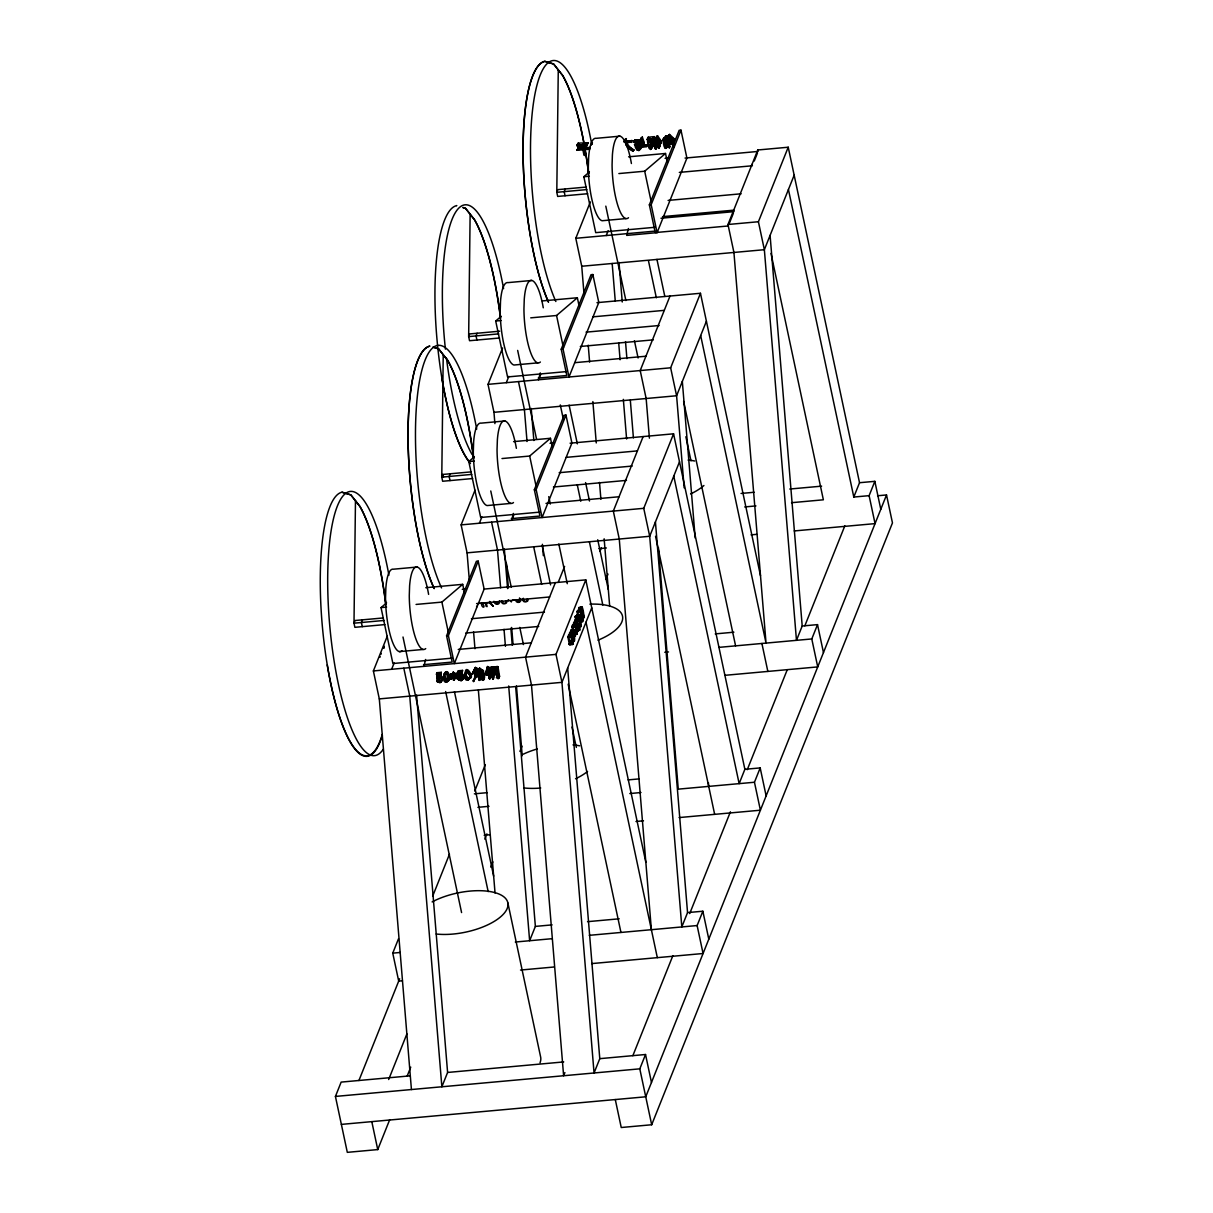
<?xml version="1.0" encoding="UTF-8"?>
<svg xmlns="http://www.w3.org/2000/svg" width="1213" height="1213" viewBox="0 0 1213 1213"><rect width="100%" height="100%" fill="white"/><g stroke="black" fill="none" stroke-linecap="round" stroke-linejoin="round"><path stroke-width="1.5" d="M379.972 657.264L380.169 656.46M437.226 678.264C437.286 675.565 441.092 674.64 442.29 677.021A5.004 4.352 21.8 0 1 442.775 679.356L441.168 681.251L437.544 680.372L436.998 681.19L439.925 682.798L442.199 680.781A5.004 4.352 21.8 0 0 441.714 678.446L439.667 677.051L437.226 678.264L436.71 674.898L440.713 674.534L441.289 672.32L436.756 672.73L436.877 678.825L439.44 677.597L441.198 679.72L440.926 681.964L438.727 682.328L437.832 679.022L438.788 679.447L438.075 681.767M441.289 672.32L440.713 674.534M458.135 676.899C458.18 674.034 462.092 672.411 463.533 675.095A5.004 4.352 21.8 0 1 464.018 677.43L462.411 679.325L458.802 678.431L458.241 679.265L461.183 680.872L463.457 678.855A5.004 4.352 21.8 0 0 462.957 676.52L460.925 675.125L458.469 676.338L457.953 672.972L461.956 672.609L462.532 670.395L457.998 670.804L458.135 676.899L460.697 675.671L462.441 677.794L462.168 680.038L459.985 680.402L459.09 677.081L460.045 677.521L459.318 679.841M461.956 672.609L462.532 670.395M574.856 632.959C574.037 625.787 576.888 635.445 574.917 633.231L573.992 632.458L574.81 633.034C572.748 622.982 576.979 643.224 574.917 633.231L574.704 636.264L574.886 633.307M355.47 500.711L353.999 623.179L354.878 627.318L384.87 624.589M443.23 354.666L441.775 477.134L442.639 481.258L472.63 478.544M470.128 214.125L468.658 336.592L469.537 340.717L499.529 338.002M558.268 69.838L556.797 192.306L557.677 196.43L587.668 193.716M581.376 614.475L581.376 613.702L580.982 617.796L580.208 610.927L580.693 613.141L581.027 611.458L577.979 611.731L577.646 613.414L577.161 611.2L577.767 616.401M498.543 601.587L497.345 604.089L495.192 601.891M570.095 644.74C566.789 643.754 573.067 641.04 572.961 644.3C572.597 636.067 573.734 640.343 568.806 641.586L567.881 636.825L568.73 634.687L571.778 634.414L571.156 637.143L568.109 637.416M571.247 631.351L571.187 630.032L574.234 629.744L571.096 630.244M452.237 673.822L453.268 674.125L453.313 676.763L455.77 674.928L453.465 676.899L456.604 678.34L453.435 677.066C456.482 670.41 449.962 672.184 453.146 676.778L449.947 675.823L453.071 676.93L452.813 672.396M573.658 634.611L577.145 633.838L574.917 626.545L575.781 624.407L572.733 624.68L571.884 626.818L572.779 630.866M579.344 608.092C584.332 601.299 583.711 622.86 584.272 616.659M569.594 633.929L569.746 632.701L574.067 632.367M572.627 633.171L574.34 640.752L572.627 633.171L569.579 633.444M573.84 625.999C577.297 609.76 580.284 647.181 576.918 622.466M576.6 630.426L579.647 630.154L578.677 619.009M381.064 654.232L381.125 653.382M497.087 666.286L496.284 668.515C500.742 673.23 495.632 678.188 497.952 678.416C501.712 677.84 494.859 669.758 497.997 666.877L490.992 666.832L489.218 670.031L487.444 670.198L488.718 666.983L487.49 666.528L485.579 673.837L487.338 670.85L491.28 670.789L490.704 672.229L488.551 672.427L489.658 677.658L491.871 676.111L489.612 679.068L488.778 673.094L486.504 673.306L485.928 674.731L488.263 674.837M487.49 666.528L485.579 673.837M572.763 630.032L573.188 628.561M497.194 675.065L495.253 672.699L495.829 671.259C499.286 672.245 496.845 678.689 495.071 673.442L493.312 676.551M642.238 140.132L642.905 142.497L635.809 142.528L634.96 145.075C635.051 148.213 637.75 152.459 640.434 149.335C641.829 146.834 634.854 148.79 636.325 143.407L642.92 142.816M641.01 147.91L638.523 149.047M579.647 630.154L580.026 619.555L581.012 626.818L581.148 625.711L579.95 618.494L579.268 620.965L582.634 621.905L581.785 617.478M624.089 141.618L625.696 139.995C628.046 135.735 622.739 146.864 624.71 139.692L626.272 138.57M624.71 139.692L625.377 140.814L626.424 138.707M494.631 672.138L495.207 670.698L492.675 668.863L492.023 670.455L494.631 672.138L495.359 667.938L496.572 668.393L495.253 672.699M495.207 670.698L495.359 667.938M443.746 674.686C449.629 662.859 452.889 690.136 444.185 677.491M455.952 675.611L456.164 673.397L453.889 675.323M474.056 672.76L471.872 674.398L475.39 667.423L476.754 668.014L475.375 670.41L478.529 670.122L479.59 668.075L480.773 668.894L478.407 672.199L481.394 671.941L482.456 669.879C484.093 671.214 486.14 679.432 482.759 680.053C478.347 678.734 485.973 680.281 482.547 676.278L479.332 676.581L480.09 679.871L479.241 680.417L478.559 676.642L475.617 676.915C470.568 687.695 476.724 677.506 474.056 672.76L474.98 670.819L478.695 670.804L478.119 672.229L474.404 672.26L475.269 670.728L478.695 670.41L478.119 672.229M483.047 679.128L483.653 677.4M572.885 630.138L573.127 629.304M475.39 667.423L471.872 674.398M648.758 137.933L648.182 139.359L653.11 138.919L655.141 148.729L656.051 149.017L656.612 147.577L654.292 136.644L648.212 137.205L647.439 139.586C648.167 156.25 655.172 147.728 649.137 139.692M650.729 143.452L651.442 144.317M585.879 148.517C589.973 134.006 581.391 157.296 586.849 145.408M487.444 670.198L488.718 666.983M453.268 677.081L453.996 680.22L453.435 677.066L450.539 678.567L453.071 676.93M451.903 676.338L451.357 677.521L453.844 675.641M584.924 147.668L587.228 144.074M497.997 666.877L499.559 676.354L498.179 678.749M578.025 620.647L574.765 621.708L575.644 619.282M581.558 618.054L578.101 618.888L578.54 617.811M489.37 676.93L489.43 676.141M627.379 144.999L626.863 143.953L626.287 145.393L628.122 148.244L633.05 151.2L628.637 147.865L626.302 142.8L631.548 142.012L626.044 142.512M627.257 142.816C626.878 146.697 641.859 155.052 628.683 146.803M448.734 679.113C443.124 689.924 443.17 662.146 448.567 676.066M483.835 679.826L482.243 670.789L479.044 671.077L478.468 672.502L478.832 674.231L482.046 673.943L482.456 669.879M578.798 617.705L578.419 616.159L578.798 617.705L575.69 617.902L575.053 616.492L575.69 617.902M651.487 141.769L650.426 146.333L651.396 143.892L654.398 146.576L651.699 143.195L652.276 141.754L653.473 143.286M466.308 670.986C463.381 675.444 471.66 682.464 469.825 674.14M438.818 679.72C438.393 682.252 443.427 680.751 441.759 678.294M460.061 677.794C464.913 683.177 461.744 668.363 458.635 676.899M362.444 619.843L361.383 622.512L362.262 626.651M477.103 333.257L476.042 335.925L476.921 340.049M470.947 471.902L442.836 474.45L441.775 477.134L471.751 474.404M582.771 145.151L583.377 148.001L578.343 147.683L577.782 149.108L582.801 149.442L581.906 145.166L576.751 145.636L578.222 143.089L588.169 142.907L587.183 144.847L582.725 145.09L583.635 149.366L589.776 148.805L590.352 147.364L584.211 147.925L583.635 149.366M576.751 145.636L578.222 143.089M577.646 144.514L578.571 145.151L579.147 143.725M577.979 146.864L579.541 144.514C575.659 145.985 581.74 151.276 582.24 147.698L580.663 146.076M578.919 148.714L583.453 148.304L582.877 149.745L576.842 150.291L578.343 147.683M578.237 146.909L579.132 145.621M578.768 149.805L579.344 148.365M450.22 473.783L449.144 476.451L450.023 480.591M565.243 188.97L564.181 191.639L565.061 195.763M581.527 149.244L582.24 147.698M411.434 1089.547L379.305 698.9L373.377 670.941L387.235 636.279M494.904 423.625L493.964 412.314L488.02 384.354L502.591 347.964M582.801 149.442L583.377 148.001M583.696 149.669L584.272 148.229L589.958 147.88L589.382 149.305L583.696 149.669L584.984 155.461L583.969 155.188L582.877 149.745M585.03 148.062L585.5 146.242M585.273 148.395L585.606 146.637M585.591 148.608L586.455 147.076M584.984 155.461L584.272 148.229M590.898 145.287L592.414 142.725L591.838 144.165M391.632 669.288L394.18 662.92M506.291 382.702L508.838 376.333M469.401 581.042L467.081 552.84L461.137 524.88L474.996 490.234M584.06 294.441L581.74 266.254L575.796 238.294L590.352 201.904M624.392 142.088L624.968 140.663M624.619 142.239L625.195 140.814M624.953 142.073L625.529 140.647M631.139 142.512L632.125 140.572L624.771 141.239M479.393 523.228L481.94 516.859M423.898 666.362L425.611 659.478M540.634 374.574L538.557 379.775L540.27 372.891M635.809 142.528L635.809 144.529L642.329 143.938L641.662 141.557L633.413 142.315L634.839 139.813L642.162 139.829L643.133 143.71L644.224 142.588L642.299 137.008L640.57 139.116L641.586 141.254L635.112 141.845L634.263 141.254L634.839 139.813M635.112 141.845L635.688 140.405M633.05 151.2L633.686 149.563M640.904 147.652L640.328 149.093L637.462 149.229L635.748 144.847L636.37 143.089M637.462 147.334L638.887 144.832L647.226 144.756L646.241 146.682L637.462 147.334L638.887 144.832M636.855 149.851L637.765 148.699M641.086 139.389L641.146 137.691M641.586 141.254L642.299 137.008M637.856 149.472L638.432 148.047M638.311 146.273L639.175 146.864L639.751 145.424M638.857 150.67L639.448 148.911M606.227 235.534L608.138 230.758M643.133 143.71L643.709 142.27M635.748 144.847L642.89 144.711L644.224 142.588M423.534 664.679L452.161 662.086L446.581 635.809L476.391 561.285L478.195 561.134L484.139 589.093L454.329 663.602L448.385 635.642L478.195 561.134M538.193 378.092L566.82 375.499L561.225 349.208L591.049 274.699L592.854 274.532L598.797 302.492L568.988 377.016L563.044 349.056L592.854 274.532M647.439 139.586L648.212 137.205M646.999 139.374L648.803 137.615M646.241 146.682L647.226 144.756M650.926 143.21L649.016 140.587L649.577 139.146M650.001 139.92L650.577 138.494L651.866 141.117L651.29 142.558L650.001 139.92L649.016 140.587M436.71 674.898L437.286 673.458L437.787 676.839M436.877 678.825L436.756 672.73M650.032 145.833L650.608 144.392M648.227 139.055L652.988 138.616L653.564 137.19M650.183 146.106L650.759 144.665M437.393 678.825L438.606 676.445M650.426 146.333L651.002 144.908M652.988 138.616L654.292 136.644M650.684 146.288L651.26 144.863M651.699 143.195L653.671 139.04M436.998 681.19L437.832 679.022M652.488 146.712L651.912 148.138L650.153 148.35L650.729 146.909M437.12 681.554L438.12 678.931M650.365 148.411L650.941 146.985M437.332 681.873L438.409 678.962M438.029 680.523L438.606 679.098M659.493 139.859L658.917 141.299L657.567 139.707L654.186 140.011L655.46 137.63L657.962 137.979L657.385 139.404L654.884 139.07L655.46 137.63M437.65 682.161L438.788 679.447M439.667 677.051L440.243 675.626M650.638 149.563L651.533 147.425M438.287 682.115L438.848 680.675M440.152 677.157L440.728 675.717M657.385 139.404L655.975 137.827L657.537 135.735L661.282 141.148L660.569 142.694L658.037 141.678M650.714 149.184L652.533 146.909M655.611 139.571L656.188 138.13M440.607 677.354L441.183 675.914M655.687 140.511L657.84 140.314L657.264 141.754L655.111 141.951L656.339 139.631L656.43 141.512L656.339 139.631M655.975 137.827L657.537 135.735M655.687 142.891L658.341 142.664L657.764 144.089L655.111 144.332L656.385 141.951L658.265 142.346L657.704 143.786L655.808 143.392L656.385 141.951M654.398 146.576L654.975 145.135M440.319 682.358L440.895 680.918M440.653 682.191L441.229 680.766M657.567 139.707L658.143 138.267M440.926 681.964L441.502 680.523M655.611 145.894L656.263 144.302L658.947 145.56L658.386 146.985L655.611 145.894L659.008 148.335L658.538 144.013L660.342 144.013L661.312 142.073L659.053 142.285L658.477 143.71L660.736 143.513M656.536 143.892L657.112 142.452M444.716 673.988L445.58 672.32M655.141 148.729L655.414 145.621M445.019 673.746L445.944 672.214M445.368 673.64L446.369 672.245M447.779 681.388L446.778 672.411M659.144 141.587L659.72 140.147L661.282 141.148M660.342 144.013L661.312 142.073M659.266 147.213L659.69 145.333M659.008 148.335L659.842 145.772M513.736 515.1L511.659 520.301L513.387 513.433M668.439 142.679L665.224 142.967C663.496 147.683 669.712 143.922 667.453 147.198C663.708 150.837 663.617 143.149 663.056 140.602L663.799 138.07L667.514 138.297L666.938 139.738L663.951 140.011L663.799 138.07M446.323 681.524C447.294 678.931 443.063 675.686 445.292 672.548M663.056 140.602L663.056 138.858M446.702 681.691L448.34 679.962M447.097 681.721L447.658 680.296M628.395 228.514L626.681 235.398L657.112 232.638L686.922 158.115L680.978 130.155L679.159 130.322L649.349 204.83L655.232 232.578L728.285 225.967M664.36 138.904L663.784 140.329L666.998 140.041L667.787 138.282L671.168 137.979L669.91 136.326M666.938 139.738L664.421 138.252L664.997 136.826L665.801 135.811L669.682 136.038C668.424 134.052 667.211 137.084 669.106 137.463L665.952 137.751L665.801 135.811M447.476 681.63L448.037 680.19M663.951 140.011L664.527 138.57M449.947 675.823L450.918 673.837L453.723 675.338M450.084 676.081L450.918 673.837M450.326 676.232L451.297 673.882M667.999 140.647L664.8 140.935L664.224 142.361L667.438 142.073L667.938 140.329L664.724 140.632L664.163 142.057L667.362 141.769L666.998 140.041M665.907 138.07L669.333 137.751L670.804 139.07L667.211 139.707L665.907 138.07L666.528 136.326M450.539 678.567L451.206 676.763M452.222 674.428L453.162 672.184M451.206 677.385L450.63 678.81L451.357 677.521M452.874 673.64L453.45 672.199M665.164 142.664L668.378 142.376L667.802 143.801L664.588 144.089L664.8 140.935M453.071 673.776L453.647 672.336M667.969 145.515L667.393 146.955L665.361 147.228L665.224 142.967M451.145 679.022L451.721 677.597M451.494 678.886L452.07 677.461M453.313 674.352L453.829 672.684M668.454 136.796L669.03 135.371M667.923 136.69L669.561 134.431L674.701 139.252L674.003 140.86L671.335 139.495L671.911 138.055L674.701 139.252M664.891 148.031L665.937 145.803M668.136 141.694L668.348 138.54L667.772 139.965L670.592 139.722L671.168 138.282L671.532 140.011L670.971 141.436L668.136 141.694L667.575 138.616M455.057 674.898L455.633 673.458M668.211 141.997L668.772 140.572L671.608 140.314L671.456 143.468L668.575 143.725L668.211 141.997L671.032 141.754M453.313 679.72L453.844 677.824M455.391 674.807L455.952 673.382M665.846 148.441L668.029 145.772M453.419 680.008L453.874 678.067M455.588 674.822L456.164 673.397M453.601 680.159L453.996 678.567M455.77 674.928L456.346 673.503M453.996 680.22L454.845 677.733M455.997 675.277L456.558 673.837M668.575 143.725L668.772 140.572M454.344 680.053L454.951 678.006M669.546 147.789L669.212 142.603L669.546 147.789L668.515 147.41L667.863 144.104L664.648 144.392M670.592 139.404L671.365 137.645M456.103 677.567L456.967 676.293L456.513 678.492M455.845 678.522L456.967 676.293M668.515 147.41L669.091 145.985L670.122 146.348M456.194 678.567L457.149 676.581M458.241 679.265L459.09 677.081M458.362 679.629L459.378 677.006M511.31 518.633L539.921 516.041L534.342 489.749L564.151 415.24L565.971 415.073L571.914 443.033L542.09 517.542L536.161 489.582L565.971 415.073M459.09 678.461L459.666 677.036M458.59 679.947L459.863 677.172M460.303 675.656L460.864 674.231M458.893 680.235L460.045 677.521M460.697 675.671L461.501 673.7M459.53 680.19L460.106 678.749M461.061 675.747L461.971 673.791M461.38 675.929L461.956 674.489M461.865 675.429L462.426 673.988M657.112 232.638L651.169 204.679L680.978 130.155M461.562 680.417L462.138 678.992M461.91 680.266L462.471 678.84M462.168 680.038L462.744 678.598M465.974 672.063C477.285 678.522 461.031 685.042 466.535 670.622M467.46 671.926L467.627 670.319M467.566 679.598L468.142 678.158M467.96 679.765L468.521 678.34M468.339 679.796L468.915 678.37M468.718 679.705L469.598 678.037M472.069 674.534L474.632 671.32M474.753 672.533L475.329 671.107M475.375 670.41L476.754 668.014M475.238 674.564L475.814 673.124L478.635 672.881L478.058 674.307L475.238 674.564L474.874 672.836L477.695 672.578L478.058 674.307M475.269 674.443L475.284 677.203L473.009 681.084L475.708 677.931L476.193 675.474L479.135 675.216M475.617 676.596L475.875 673.442L475.617 676.596L478.498 676.338L478.695 673.185M475.617 676.915L476.193 675.474M478.529 670.122L479.59 668.075M478.407 672.199L480.773 668.894M479.271 676.278L479.832 674.837L483.047 674.549L482.471 675.975L479.271 676.278L479.044 671.077M479.332 676.581L479.908 675.141L480.09 679.871M479.241 680.417L479.362 676.475M483.062 670.925L482.501 672.351L483.487 670.516M481.015 679.477L481.546 677.794L483.608 677.703M482.759 680.053L483.335 678.613L481.546 677.794M483.077 680.387L484.396 678.385M485.761 673.928L487.232 671.168M486.534 675.141L488.399 673.442M485.928 674.731L488.202 674.534L488.339 671.062M489.218 670.031L490.279 667.984M488.551 672.427L489.112 670.986L488.975 674.458L491.204 672.305L492.266 673.094L491.705 674.519L489.036 674.762L489.612 673.336L492.266 673.094M489.718 669.424L490.78 670.198L487.399 670.501L486.762 672.275L489.248 672.047L489.825 670.622M489.248 672.047L490.279 670.061M498.725 675.868L496.86 667.074L491.932 667.529L494.07 677.324L492.751 679.189L490.431 668.272L491.356 668.651L491.932 667.211M493.509 678.764L491.356 668.954L491.932 667.529M490.143 674.352L491.204 672.305M488.794 678.355L489.461 676.596M489.658 677.658L492.296 674.534L489.612 679.068M491.871 676.111L492.296 674.534M491.356 668.651L496.117 668.211L496.678 666.786M492.751 679.189L492.19 672.169M497.087 668.59L497.664 667.165M496.405 677.824L496.936 676.187L498.543 676.172M497.573 678.143L498.149 676.718L496.936 676.187M497.967 677.612L498.71 676.081M497.952 678.416L498.149 676.718M498.892 678.143L499.559 676.354M389.676 1119.766L377.743 1149.59L347.312 1152.35L335.425 1096.431L341.156 1082.102L409.751 1075.886M402.443 980.756L398.698 981.09L392.754 953.145L398.486 938.817M555.372 582.634L525.547 657.143L531.491 685.102L563.62 1075.749L564.894 1072.565M670.016 296.033L640.206 370.556L646.15 398.516L649.41 438.136M358.912 1080.525L399.638 978.755M432.632 896.286L449.477 854.179M474.753 791.012L485.276 764.69M558.283 582.21L564.606 566.41M567.669 668.014L599.783 1058.661L594.052 1072.989L561.937 682.343L555.994 654.383L585.803 579.875L484.184 589.078M643.133 436.574L613.323 511.082L619.267 539.042L651.381 929.689M684.162 487.853L676.596 395.756L670.653 367.797L700.462 293.273L596.978 302.659M700.674 335.561L766.04 643.102L733.926 252.456L727.982 224.496L757.791 149.987L788.223 147.228L859.532 482.713L853.8 497.042L869.115 495.662L874.846 481.334L859.532 482.713M728.922 224.375L733.38 213.23M754.274 160.995L757.458 153.035M388.66 1079.525L406.901 1033.901M484.821 839.138L486.929 833.877M519.922 751.408L522.03 746.147M599.95 551.369L601.36 547.867M579.071 607.364L578.237 610.624L581.285 610.351L582.21 608.031M574.568 621.481L576.645 615.143L579.693 614.87L577.615 621.208L574.765 621.708M576.979 619.828L576.463 622.769M578.176 610.291L581.224 610.018L582.119 607.076M571.854 641.313L570.914 636.552L571.778 634.414M581.148 618.6L581.937 615.779L581.937 616.629M591.747 607.834L561.937 682.343L379.305 698.9M706.406 321.233L676.596 395.756L493.964 412.314M407.234 1075.901L410.737 1067.122M490.765 867.098L492.872 861.837M605.894 579.329L608.001 574.067M655.429 521.954L687.544 912.601L681.812 926.929L649.698 536.282L643.754 508.323L673.564 433.814L570.08 443.2M770.088 235.367L802.202 626.014L796.471 640.343L764.357 249.696L758.413 221.736L788.223 147.228M679.507 461.774L649.698 536.282L467.081 552.84M794.166 175.188L764.357 249.696L581.74 266.254M416.575 695.019L447.597 1072.459L441.866 1086.787L409.751 696.141L403.808 668.181M515.661 686.725L535.373 926.398L529.626 940.727L508.687 685.967M673.564 433.814L744.873 769.3L739.142 783.643L673.776 476.103M632.852 1055.689L672.866 955.677M689.712 913.571L730.423 811.8M747.269 769.679L787.282 669.667M804.841 625.802L844.855 525.79M615.294 1099.554L621.238 1127.514L651.684 1124.754L639.797 1068.835L645.528 1054.506L599.783 1058.661M591.732 963.592L703.07 953.509L697.126 925.549L702.858 911.221L687.544 912.601M679.068 817.577L760.399 810.208L754.456 782.249L760.187 767.92L744.873 769.3M725.192 675.292L817.729 666.907L811.785 638.948L817.517 624.619L802.202 626.014M877.56 495.768L886.521 494.949L645.741 1096.795L341.369 1124.39M651.684 1124.754L892.465 522.909L886.521 494.949M493.115 676.414L494.495 672.821L492.099 670.289M476.284 668.211L475.936 668.97L479.09 668.681M569.079 638.644L568.776 640.858L571.823 640.585L572.127 638.372L572.779 639.115A5.004 1.228 84.8 0 1 573.264 641.45C573.355 647.878 572.642 640.767 569.155 643.193M568.806 641.586L569.413 639.494M659.584 146.894L660.084 146.076M476.573 607.167L476.83 606.045M493.888 675.125L494.919 673.564M655.111 141.951L655.763 141.057M654.186 140.011L654.884 139.07M655.111 144.332L655.808 143.392M651.866 141.117L653.534 138.904M651.29 142.558L653.11 140.465M576.842 150.291L577.782 149.108M588.169 142.907L583.301 143.665M587.183 144.847L578.571 145.151M632.125 140.572L626.863 141.36M633.413 142.315L634.263 141.254M664.421 138.252L665.224 137.251M674.003 140.86L668.985 135.871M481.394 671.941L482.91 671.957M496.117 668.211L497.421 668.302M662.48 140.299L663.223 139.51M508.202 599.768L508.186 600.723L509.172 600.374M634.369 144.711L635.233 143.953M654.747 227.301L595.719 232.653L583.832 176.734L589.382 172.003M618.873 173.565L644.694 171.215L665.512 153.46L667.377 162.284M566.592 371.587L507.565 376.94L495.692 321.02L501.227 316.29M530.733 317.851L556.555 315.501L577.358 297.746L579.238 306.571M539.709 512.129L480.682 517.481L468.794 461.562L474.344 456.831M502 458.544L529.672 456.043L550.475 438.287L552.355 447.112M451.949 658.174L392.906 663.526L381.034 607.622L386.583 602.876M416.074 604.438L441.896 602.103L462.714 584.332L464.579 593.172M660.569 142.694L656.976 137.175M668.499 135.265L669.561 134.431M479.817 678.992L480.666 678.446M456.528 674.185L454.041 675.474L456.664 676.141M640.57 139.116L641.722 138.449M439.061 676.263L440.38 676.248M619.934 136.174L596.19 138.327A41.424 10.22 84.8 0 0 588.654 157.144L588.335 166.878A41.424 10.22 84.8 0 0 602.179 220.736L625.923 218.583M633.99 140.875L640.585 140.283M656.43 141.512L658.917 141.299M668.712 140.268L671.532 140.011M669.151 142.3L672.032 142.042M638.038 145.894L646.817 145.257M639.175 146.864L646.65 146.182M668.636 144.044L671.577 143.771L674.261 146.864M628.607 156.811L665.512 153.46M665.073 158.387L668.651 158.069M685.057 158.069L758.095 151.443L757.791 149.987M583.832 176.734L589.366 176.234M679.31 172.398L752.363 165.772L752.06 164.316M585.97 187.09L557.874 189.637L556.797 192.306L586.789 189.592M668.09 200.418L741.143 193.792M662.541 216.627L733.713 210.167L734.017 211.638L660.979 218.249M575.796 238.294L654.944 231.122M727.982 224.496L758.413 221.736M531.794 280.461L508.05 282.614A41.424 10.22 84.8 0 0 500.514 301.431L500.196 311.165A41.424 10.22 84.8 0 0 514.039 365.022L537.784 362.869M542.317 300.93L577.358 297.746M495.692 321.02L501.227 320.52M593.112 316.82L664.284 310.361M499.711 331.194L469.734 333.924L468.658 336.592L498.649 333.878M586.061 332.15L659.114 325.524M580.33 346.478L653.367 339.852M574.765 362.672L645.938 356.228M488.02 384.354L670.653 367.797M504.896 420.987L481.152 423.14A41.424 10.22 84.8 0 0 473.631 441.957L473.313 451.691A41.424 10.22 84.8 0 0 487.141 505.563L510.885 503.41M513.584 441.623L550.475 438.287M550.065 443.306L553.644 442.972M468.794 461.562L474.328 461.061M566.228 457.362L637.401 450.902M559.163 472.691L632.216 466.065M553.431 487.019L626.484 480.393M546.002 503.38L619.055 496.754M741.067 493.448L754.183 492.266M789.769 489.036L821.61 486.155M461.137 524.88L643.754 508.323M744.691 506.943L755.942 505.912M791.528 502.698L823.369 499.801L770.998 253.411M598.858 548.655L606.379 547.973M751.044 534.857L756.685 534.342M794.257 530.945L875.058 523.622L869.115 495.662M417.136 567.047L393.391 569.2A41.424 10.22 84.8 0 0 385.855 588.017L385.537 597.751A41.424 10.22 84.8 0 0 401.973 650.744M425.808 587.683L462.714 584.332M462.289 589.351L465.868 589.033M381.034 607.622L386.568 607.106M476.588 603.589L549.625 596.963M383.172 617.963L355.075 620.51L353.999 623.179L383.99 620.465M579.359 607.652L582.407 607.379M579.071 608.047L582.119 607.774M579.162 608.304L582.392 607.819M471.402 618.736L544.455 612.11M577.161 611.2L580.527 610.973M575.053 616.492L579.693 616.022L579.693 614.87M575.053 616.704L578.631 616.356M575.72 617.023L578.753 616.75M575.781 617.614L581.724 617.174L581.285 615.143M579.268 621.329L582.346 621.45M573.658 622.83L576.706 622.557M573.613 623.073L576.645 622.8M465.671 633.065L538.724 626.439M573.582 623.437L576.63 623.164M571.884 626.818L574.917 626.545M571.096 630.472L574.128 630.184M576.539 630.275L579.587 630.002M571.141 630.927L574.189 630.654M571.187 631.124L574.234 630.836M569.655 632.837L572.703 632.564M569.61 633.08L572.642 632.807M574.143 633.504L577.206 633.186M574.143 633.823L577.191 633.535M574.113 634.111L577.145 633.838M399.38 651.608L423.125 649.455M567.881 636.825L570.914 636.552M458.241 649.44L531.294 642.814M568.912 641.404L571.96 641.116M569.261 642.92L572.475 643.026M569.155 643.481L573.203 643.193M569.185 643.8L572.218 643.512M569.231 644.103L572.278 643.83M569.322 644.452L572.354 644.179M569.413 644.725L572.566 644.634M715.245 633.899L733.88 632.2M373.377 670.941L555.994 654.383M664.785 652.276L668.515 651.942M718.824 647.378L811.785 638.948M488.02 668.757L489.794 668.606M459.863 671.411L462.532 671.168M491.356 668.954L496.284 668.515M436.18 674.17L440.713 673.761M457.422 672.245L461.971 671.835M478.968 670.774L481.97 670.501M478.468 672.502L481.682 672.214M479.408 672.806L482.622 672.518M482.683 672.821L479.469 673.109L479.832 674.837M486.671 672.593L487.778 672.502M489.552 673.018L490.719 672.927M475.299 674.868L478.119 674.61M478.892 674.549L482.107 674.246L482.471 675.975M476.193 675.171L479.059 674.913M474.359 793.833L487.323 792.65M628.107 779.898L639.281 778.882M477.892 807.327L489.006 806.311M629.82 793.545L640.995 792.529M754.456 782.249L678.264 789.147L658.416 547.594M484.154 835.257L489.779 834.741M635.976 821.489L643.481 820.807M535.373 926.398L552.142 924.882M587.547 921.668L619.221 918.802M392.754 953.145L400.169 952.463M515.313 942.031L551.991 938.695M589.26 935.329L697.126 925.549M520.513 970.051L554.25 966.988M447.597 1072.459L563.727 1061.921M335.425 1096.431L639.797 1068.835M649.349 204.83L651.169 204.679M561.225 349.208L563.044 349.056M534.342 489.749L536.161 489.582M446.581 635.809L448.385 635.642M459.211 675.459L458.241 672.366M579.329 609.836L579.207 611.109M454.178 678.719L454.996 678.173M581.224 610.018L583.286 620.874L581.285 610.351M456.649 205.619L456.801 205.603A132.46 32.69 84.8 0 0 435.543 318.549A132.46 32.69 84.8 0 0 469.295 461.804M341.99 492.205L350.754 494.859L359.806 506.321A132.46 32.69 84.8 0 1 385.734 604.241M451.615 675.019L450.645 674.64M655.717 147.304L656.612 147.577M573.749 622.709L574.477 624.422M494.783 669.379L496.011 669.834M486.913 667.969L488.142 668.424M512.765 600.041L513.963 599.738M474.814 668.848L476.178 669.455M647.575 137.933L650.153 148.35M576.691 634.338L577.267 631.442A5.004 1.228 84.8 0 0 576.782 629.107L576.236 628.289L575.826 630.578M656.551 136.402L657.962 137.979M479.014 669.5L480.196 670.334M490.628 673.746L491.705 674.519M489.703 671.486L490.704 672.229M579.996 146.242L582.104 147.804M666.483 137.478L667.514 138.297M468.021 670.486L469.355 672.502M651.972 142.452L653.322 143.831M581.664 149.123L578.965 145.954M673.882 146.045L671.335 139.495M571.187 630.032L571.429 630.881M576.645 615.143L575.811 618.873L578.844 618.6L579.268 620.965M466.201 677.172C479.544 683.647 462.699 657.825 465.777 676.429M665.467 146.591L664.997 145.636M581.027 611.458L580.906 615.643M673.746 143.831L671.911 138.055M515.51 600.192C516.48 603.907 521.893 602.679 520.771 598.843M516.45 599.965L518.952 602.057L519.558 597.933M574.401 623.118L573.704 622.224L573.522 625.438M493.918 601.254C494.282 605.439 500.635 605.332 499.529 600.769M625.408 142.876L626.166 145.09M511.613 600.875L511.325 601.936L510.628 600.966M489.597 601.436L493.312 606.318L489.142 602.603L486.201 602.876L487.11 606.621L486.079 606.257L485.427 602.937L482.213 603.225C486.686 608.32 481.364 608.911 481.303 602.664M570.61 633.762L569.701 632.231L569.519 635.445M502.182 601.117C502.682 604.771 506.7 603.437 505.957 601.087C509.096 602.982 502.425 605.514 501.651 602.315A5.004 4.352 21.8 0 1 501.227 601.102M641.662 137.948L642.162 139.829M656.051 149.017L653.716 138.085M874.846 481.334L880.79 509.278M788.435 189.516L853.8 497.042M817.517 624.619L823.46 652.579M670.592 139.722L670.971 141.436M700.462 293.273L760.506 575.75M667.438 142.073L667.802 143.801M663.632 139.177L664.588 144.089M657.84 140.314L658.477 143.71M657.264 141.754L657.704 143.786M657.764 144.089L658.386 146.985M761.9 643.481L767.844 671.426M654.034 139.116L655.065 143.983M644.694 171.215L651.214 201.874M656.946 259.385L664.815 296.427M683.616 401.321L735.594 645.862M760.187 767.92L766.131 795.88M648.455 260.734L656.339 297.792M685.861 436.741L690.985 460.819M605.803 206.134L625.893 300.551M634.414 340.717L638.099 357.987M583.605 145.075L584.211 147.925M583.453 148.304L584.545 153.748M655.551 536.298L714.654 814.348M702.858 911.221L708.801 939.165M556.555 315.501L563.454 347.964M569.109 405.112L577.343 443.852M585.576 482.577L589.503 501.014M597.736 539.755L608.32 589.548M560.3 404.945L563.454 419.759M577.236 484.609L580.769 501.272M589.442 542.029L602.831 605.029M585.803 579.875L645.847 862.337M586.015 622.163L657.325 957.648M581.148 615.507L581.573 617.538L577.888 618.039L581.649 617.842L582.316 621.056M517.663 350.421L536.555 439.197M548.761 496.633L550.338 504.032M558.814 544L567.275 583.696M518.467 381.595L524.41 409.554L527.033 441.502M529.672 456.043L536.191 486.701M542.287 545.971L550.566 584.878M568.169 684.208L620.95 932.448M645.528 1054.506L651.472 1082.466M533.796 547.336L541.68 584.378M571.99 727.042L576.327 747.42M490.765 490.962L511.234 587.137M519.771 627.394L523.44 644.573M491.568 522.121L497.512 550.08L500.62 587.835M489.612 673.336L490.234 676.232M442.836 474.45L443.427 477.209M507.898 903.003L540.695 1057.296A47.307 19.999 -12 0 1 540.028 1062.724M441.896 602.103L448.416 632.761M454.45 691.713L493.661 876.135M445.641 691.531L488.172 891.616M403.004 637.007L461.577 912.57M371.8 1121.631L377.743 1149.59M569.837 640.949L570.155 643.466M575.932 620.783L576.175 622.239M575.781 624.407L575.159 627.136L572.111 627.409L572.733 624.68M568.73 634.687L568.867 635.536M383.687 648.227L383.748 645.892L383.915 648.015M523.349 598.252C522.894 602.406 528.049 602.148 527.215 599.146C530.339 601.057 523.667 603.589 522.909 600.39A5.004 4.352 21.8 0 1 522.469 599.161M682.328 381.428L695.201 538.056M708.407 782.658L708.71 786.403M618.994 262.372L622.254 302.007M625.514 341.641L626.909 358.623M630.32 400.138L633.413 437.878M612.171 263.494L615.279 301.233M618.691 342.748L620.086 359.745M623.346 399.365L626.605 439M588.229 345.189L589.624 362.111M592.869 401.579L596.265 442.942M599.51 482.41L600.905 499.316M604.15 538.799L609.699 606.379M531.218 408.432L533.856 440.516M542.393 544.303L543.333 555.63M506.382 563.287L508.399 587.82M511.659 627.439L513.054 644.437M516.465 685.952L522.212 755.775M504.335 548.958L507.595 588.593M510.855 628.228L512.25 645.21M504.032 629.35L505.427 646.332M473.57 631.791L474.965 648.697M478.362 690.061L495.04 892.98M577.691 613.778L577.858 615.916M570.322 643.466L570.216 641.722A5.004 1.228 84.8 0 0 570.125 641.086M382.277 734.517A132.46 32.69 84.8 0 1 327.252 664.845A132.46 32.69 84.8 0 1 342.021 492.205L350.936 494.934L360.003 506.488A132.687 32.736 84.8 0 1 385.916 604.771M382.383 735.139A132.687 32.736 84.8 0 1 327.252 664.906M383.263 749.285A132.687 32.736 84.8 0 1 335.061 666.801A132.687 32.736 84.8 0 1 340.504 499.544A132.687 32.736 84.8 0 1 388.918 575.189M432.131 901.911A47.307 19.999 -12 0 1 494.328 892.465A47.307 19.999 -12 0 1 497.679 919.12A47.307 19.999 -12 0 1 436.164 934.01M425.718 648.591A41.424 10.22 84.8 0 1 409.281 595.598L409.6 585.864A41.424 10.22 84.8 0 1 417.818 567.275A41.424 10.22 84.8 0 1 428.614 594.385M434.178 588.366A132.46 32.69 84.8 0 1 408.129 443.67A132.46 32.69 84.8 0 1 429.751 346.145L429.918 346.145A132.611 32.721 84.8 0 0 415.043 518.83M473.495 458.18A132.46 32.69 84.8 0 0 447.567 360.261L438.515 348.813L432.905 347.1L438.697 348.889L447.764 360.443A132.687 32.736 84.8 0 1 473.692 458.711M434.178 588.623A132.687 32.736 84.8 0 1 415.028 518.861M441.562 587.941A132.687 32.736 84.8 0 1 420.759 374.862A132.687 32.736 84.8 0 1 476.694 429.144M587.547 771.468A47.307 19.999 -12 0 1 575.538 778.776M540.74 788.01A47.307 19.999 -12 0 1 523.925 787.95M523.137 754.243A47.307 19.999 -12 0 1 537.268 748.937M573.021 744.888A47.307 19.999 -12 0 1 579.617 745.828M513.478 502.531A41.424 10.22 84.8 0 1 497.042 449.538L497.375 439.803A41.424 10.22 84.8 0 1 505.578 421.214A41.424 10.22 84.8 0 1 516.374 448.34M500.393 317.654A132.46 32.69 84.8 0 0 474.465 219.72L465.413 208.272L462.835 207.499L465.595 208.348L474.662 219.902A132.687 32.736 84.8 0 1 500.575 318.185M470.462 463.548A132.687 32.736 84.8 0 1 441.911 378.32M472.16 454.648A132.687 32.736 84.8 0 1 446.46 358.184M445.414 349.132A132.687 32.736 84.8 0 1 458.559 208.348A132.687 32.736 84.8 0 1 503.577 288.603M589.882 604.15A47.307 19.999 -12 0 1 622.481 616.037A47.307 19.999 -12 0 1 597.979 640.191M540.376 362.005A41.424 10.22 84.8 0 1 523.94 309.012L524.259 299.277A41.424 10.22 84.8 0 1 532.477 280.673A41.424 10.22 84.8 0 1 543.272 307.799M548.473 301.931A132.46 32.69 84.8 0 1 523.137 157.447A132.46 32.69 84.8 0 1 544.789 61.332L553.553 63.986L562.605 75.433A132.46 32.69 84.8 0 1 588.532 173.368M548.473 302.173A132.687 32.736 84.8 0 1 530.051 234.033A132.611 32.721 84.8 0 1 544.895 61.332L553.735 64.062L562.802 75.615A132.687 32.736 84.8 0 1 588.73 173.899M555.857 301.506A132.687 32.736 84.8 0 1 535.994 89.125A132.687 32.736 84.8 0 1 591.717 144.317M703.919 485.518A47.307 19.999 -12 0 1 690.576 493.964M688.059 460.076A47.307 19.999 -12 0 1 694.655 461.001M628.516 217.718A41.424 10.22 84.8 0 1 612.08 164.725L612.398 154.991A41.424 10.22 84.8 0 1 620.616 136.387A41.424 10.22 84.8 0 1 631.412 163.512M572.46 633.004C574.644 652.912 575.948 631.063 572.46 633.004M576.463 622.997C578.646 642.905 579.95 621.056 576.463 622.997M449.25 679.28C439.97 691.243 443.518 659.842 449.25 679.28M470.492 677.354C461.228 689.318 464.776 657.916 470.492 677.354M583.559 615.416L582.801 613.793C584.378 626.454 580.8 607.122 582.483 612.55L582.043 609.517L583.559 615.416"/></g></svg>
